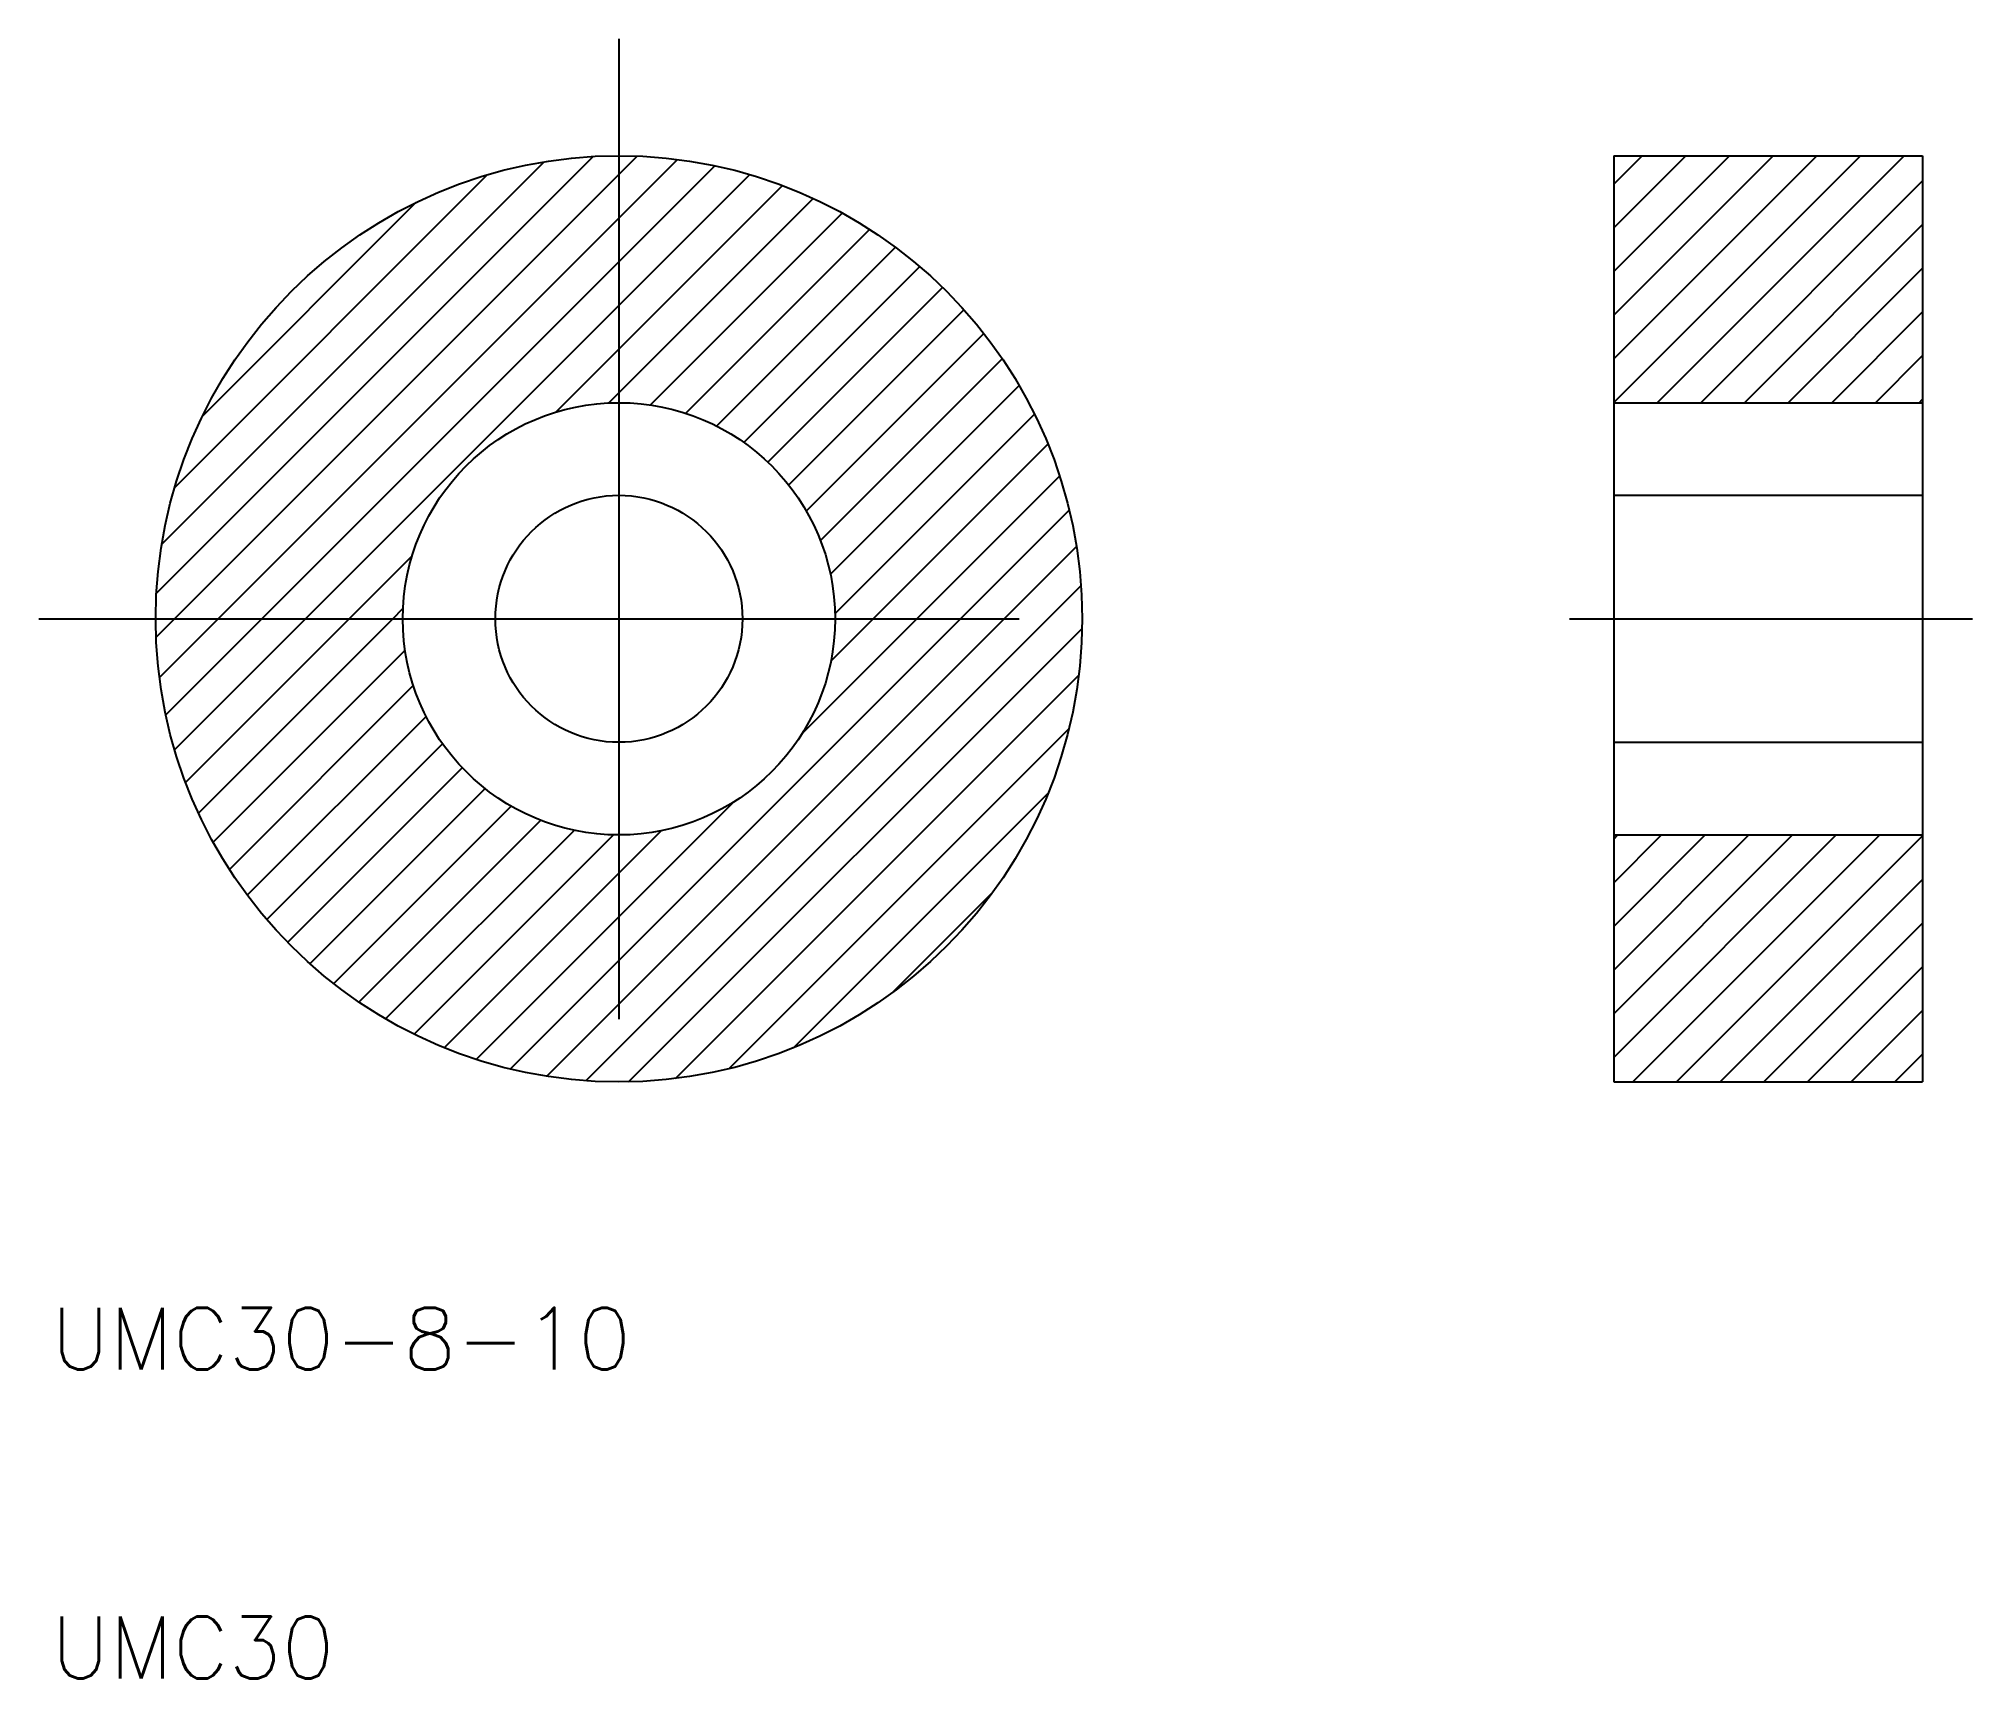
# Model space of a CAD drawing. Extents: x 93.1 to 155.8, y 100 to 153.1.
import ezdxf

# ---------------------------------------------------------------- set-up
doc = ezdxf.new("R2010")
doc.units = 0
doc.linetypes.add('CENTER', pattern=[50.8, 31.75, -6.35, 6.35, -6.35])
doc.layers.get('0').update_dxf_attribs({"linetype": 'CONTINUOUS'})
doc.layers.add('CENTER', color=1, linetype='CENTER')
doc.styles.get("Standard").update_dxf_attribs({"font": 'txt.shx'})

# ---------------------------------------------------------------- blocks, each defined once
blk = doc.blocks.new('*X2')
at = {"color": 0, "linetype": 'CONTINUOUS'}
for p, q in [((96.95, 135.134), (111.097, 149.281)), ((97.123, 136.721), (109.51, 149.108)), ((111.927, 148.697), (112.522, 149.292)), ((111.927, 147.283), (113.827, 149.183)), ((144.141, 141.312), (152.132, 149.304)), ((144.141, 142.727), (150.718, 149.304)), ((144.141, 144.141), (149.304, 149.304)), ((144.141, 145.555), (147.889, 149.304)), ((144.141, 146.969), (146.475, 149.304)), ((144.141, 148.383), (145.061, 149.304)), ((145.546, 141.304), (153.546, 149.304)), ((97.534, 134.304), (111.927, 148.697)), ((97.542, 138.554), (107.677, 148.689)), ((111.927, 145.868), (115.037, 148.978)), ((111.927, 144.454), (116.166, 148.692)), ((146.961, 141.304), (154.141, 148.484)), ((98.438, 140.865), (105.366, 147.793)), ((111.927, 143.04), (117.224, 148.337)), ((111.927, 141.626), (118.221, 147.919)), ((98.948, 134.304), (111.927, 147.283)), ((112.945, 141.229), (119.16, 147.445)), ((114.091, 140.961), (120.046, 146.916)), ((148.375, 141.304), (154.141, 147.07)), ((115.092, 140.548), (120.882, 146.338)), ((100.363, 134.304), (111.927, 145.868)), ((115.974, 140.016), (121.669, 145.71)), ((149.789, 141.304), (154.141, 145.656)), ((116.75, 139.377), (122.408, 145.035)), ((101.777, 134.304), (111.927, 144.454)), ((117.424, 138.638), (123.1, 144.313)), ((151.203, 141.304), (154.141, 144.241)), ((117.995, 137.794), (123.744, 143.543)), ((109.887, 141), (111.927, 143.04)), ((152.617, 141.304), (154.141, 142.827)), ((118.453, 136.837), (124.34, 142.725)), ((111.597, 141.296), (111.927, 141.626)), ((118.777, 135.747), (124.887, 141.857)), ((118.925, 134.481), (125.381, 140.937)), ((154.032, 141.304), (154.141, 141.413)), ((120.162, 134.304), (125.819, 139.961)), ((121.576, 134.304), (126.198, 138.925)), ((122.99, 134.304), (126.509, 137.822)), ((124.404, 134.304), (126.744, 136.643)), ((103.191, 134.304), (105.231, 136.344)), ((125.818, 134.304), (126.889, 135.374)), ((104.605, 134.304), (104.935, 134.634)), ((96.939, 133.709), (97.534, 134.304)), ((97.048, 132.403), (98.948, 134.304)), ((97.253, 131.194), (100.363, 134.304)), ((97.539, 130.065), (101.777, 134.304)), ((97.894, 129.006), (103.191, 134.304)), ((98.312, 128.01), (104.605, 134.304)), ((111.927, 120.413), (125.818, 134.304)), ((111.927, 121.827), (124.404, 134.304)), ((111.927, 123.241), (122.99, 134.304)), ((117.859, 130.587), (121.576, 134.304)), ((118.792, 132.934), (120.162, 134.304)), ((112.236, 119.307), (126.924, 133.995)), ((98.786, 127.071), (105.002, 133.286)), ((99.315, 126.185), (105.27, 132.14)), ((113.759, 119.416), (126.815, 132.472)), ((99.893, 125.349), (105.683, 131.139)), ((100.521, 124.562), (106.215, 130.257)), ((115.49, 119.733), (126.498, 130.741)), ((101.196, 123.823), (106.854, 129.481)), ((101.918, 123.131), (107.593, 128.807)), ((111.927, 124.655), (115.644, 128.372)), ((117.582, 120.41), (125.821, 128.649)), ((102.688, 122.487), (108.437, 128.236)), ((103.506, 121.891), (109.394, 127.778)), ((104.374, 121.344), (110.484, 127.454)), ((105.294, 120.85), (111.75, 127.306)), ((111.927, 126.069), (113.297, 127.439)), ((144.141, 120.099), (151.345, 127.304)), ((144.141, 121.513), (149.931, 127.304)), ((144.141, 122.928), (148.517, 127.304)), ((144.141, 124.342), (147.103, 127.304)), ((144.141, 125.756), (145.688, 127.304)), ((144.141, 127.17), (144.274, 127.304)), ((144.76, 119.304), (152.76, 127.304)), ((146.174, 119.304), (154.141, 127.271)), ((106.269, 120.412), (111.927, 126.069)), ((120.781, 122.196), (124.035, 125.45)), ((147.588, 119.304), (154.141, 125.857)), ((107.306, 120.033), (111.927, 124.655)), ((149.002, 119.304), (154.141, 124.442)), ((108.409, 119.722), (111.927, 123.241)), ((150.416, 119.304), (154.141, 123.028)), ((109.588, 119.487), (111.927, 121.827)), ((151.831, 119.304), (154.141, 121.614)), ((110.857, 119.342), (111.927, 120.413)), ((153.245, 119.304), (154.141, 120.2))]:
    blk.add_line(p, q, dxfattribs=at)

msp = doc.modelspace()

# ---------------------------------------------------------------- linework, layer by layer
at = {"color": 7, "linetype": 'CONTINUOUS'}
for p, q in [((144.141, 149.304), (154.141, 149.304)), ((144.141, 149.304), (144.141, 119.304)), ((154.141, 149.304), (154.141, 119.304)), ((144.141, 141.304), (154.141, 141.304)), ((144.141, 138.304), (154.141, 138.304)), ((144.141, 130.304), (154.141, 130.304)), ((144.141, 127.304), (154.141, 127.304)), ((144.141, 119.304), (154.141, 119.304))]:
    msp.add_line(p, q, dxfattribs=at)
for radius in [15, 7, 4]:
    msp.add_circle((111.927, 134.304), radius, dxfattribs=at)
at = {"layer": 'CENTER', "color": 1, "linetype": 'CENTER'}
for p, q in [((111.927, 153.093), (111.927, 115.514)), ((93.138, 134.304), (130.717, 134.304)), ((142.71, 134.304), (155.754, 134.304))]:
    msp.add_line(p, q, dxfattribs=at)

# ---------------------------------------------------------------- block references
at = {"color": 3, "linetype": 'CONTINUOUS'}
msp.add_blockref('*X2', (0, 0), dxfattribs=at)

# ---------------------------------------------------------------- texts
at = {"color": 7, "linetype": 'CONTINUOUS'}
for s, p in [('UMC30-8-10', (93.546, 109.99)), ('UMC30', (93.546, 99.99))]:
    msp.add_text(s, height=2, dxfattribs=at).set_placement(p)

doc.saveas('drawing.dxf')
